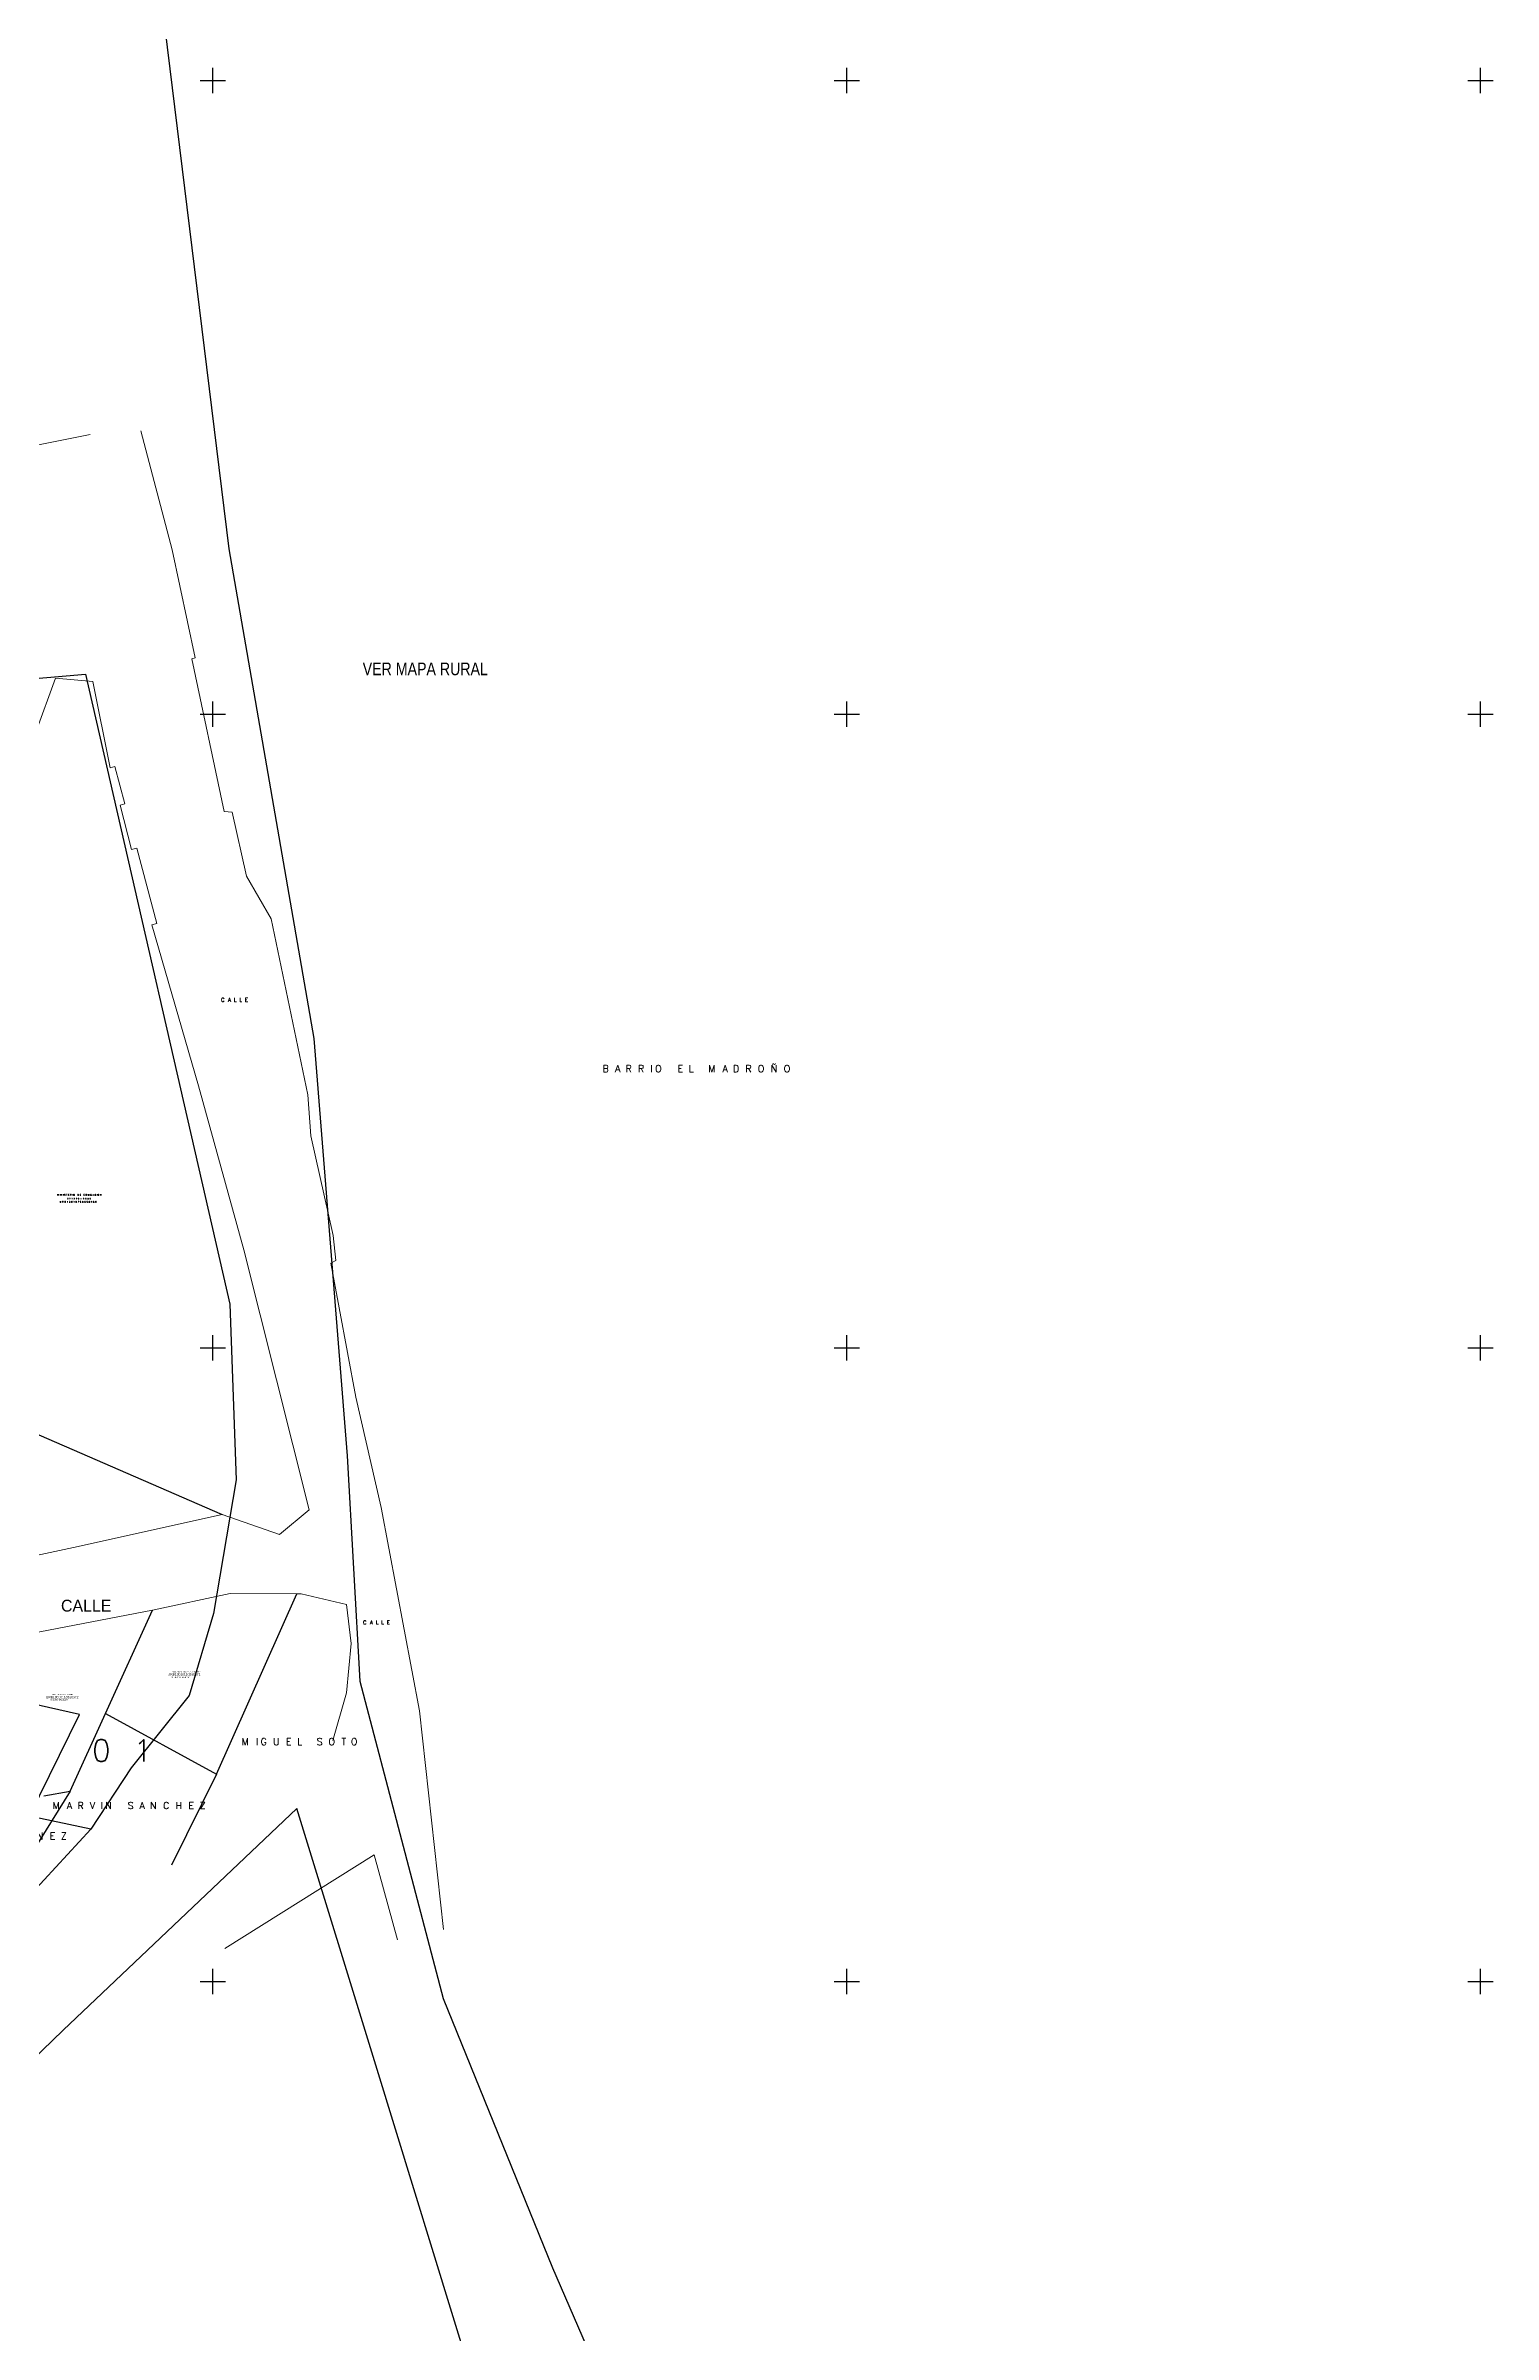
# Model space of a CAD drawing. Header units: metres. Extents: x 619047 to 657292, y 1301217 to 1319844.
# Drawn here: x 649165.1 to 649393.5, y 1317773.7 to 1318134.8 of the extents above; entities that cross this region are included whole.
import ezdxf
from ezdxf.enums import TextEntityAlignment as Align

# ---------------------------------------------------------------- set-up
doc = ezdxf.new("R2010")
doc.units = ezdxf.units.M
for name, color, linetype, lineweight in [('101', 3, 'Continuous', 0), ('1ER CEDULA', 7, 'Continuous', 0), ('1ER PROPIETARIO', 150, 'Continuous', 0), ('486', 7, 'Continuous', 0), ('4861', 7, 'Continuous', 0), ('CALLES', 7, 'Continuous', 0), ('COLINDANCIAS', 7, 'Continuous', 0), ('NumMZLote', 172, 'Continuous', 0)]:
    doc.layers.add(name, color=color, linetype=linetype, lineweight=lineweight)
for name, color, linetype in [('2', 1, 'Continuous'), ('42', 7, 'Continuous'), ('5', 7, 'Continuous'), ('7', 7, 'Continuous')]:
    doc.layers.add(name, color=color, linetype=linetype)
doc.styles.get("Standard").update_dxf_attribs({"font": 'arial.ttf'})
doc.styles.add('Style-ENGINEERING', font='ENGINEERING.shx')
doc.styles.add('Style-Txt', font='txt_____.ttf')

# ---------------------------------------------------------------- blocks, each defined once
blk = doc.blocks.new('COORD')
at = {"layer": '42', "color": 2, "linetype": 'Continuous'}
for p, q in [((-2, 0), (2, 0)), ((0, -2), (0, 2))]:
    blk.add_line(p, q, dxfattribs=at)

msp = doc.modelspace()

# ---------------------------------------------------------------- linework, layer by layer
at = {"layer": '2', "color": 1, "linetype": 'Continuous'}
msp.add_line((649128.98473, 1317806.45033), (649172.22473, 1317853.41633), dxfattribs=at)
for points in [[(649181.18673, 1318159.93533), (649194.03273, 1318055.45533), (649207.41673, 1317978.17033), (649212.68173, 1317912.33333), (649214.67673, 1317876.74633), (649227.83473, 1317826.65733), (649245.06573, 1317784.19033), (649259.25773, 1317751.38333), (649281.83173, 1317717.04233), (649302.13173, 1317694.14133), (649329.03873, 1317672.50233)], [(649142.56573, 1318155.66333), (649162.25373, 1318034.90733), (649171.40073, 1318035.65833), (649194.16073, 1317936.24833), (649195.14773, 1317908.54233), (649191.56873, 1317887.45133), (649187.74473, 1317874.49333), (649178.58573, 1317863.06733), (649172.22473, 1317853.41633)], [(649172.22473, 1317853.41633), (649162.57273, 1317855.46233), (649170.46473, 1317871.46533), (649150.14573, 1317876.06633), (649142.49873, 1317852.18333), (649114.75873, 1317807.99333), (649128.98473, 1317806.45033)], [(649232.09173, 1317767.68533), (649217.40673, 1317815.48733), (649204.74773, 1317856.67933), (649167.87173, 1317821.65033), (649127.94373, 1317783.06833), (649103.76873, 1317745.73533)]]:
    msp.add_lwpolyline(points, dxfattribs=at)
at = {"layer": '486', "color": 7, "linetype": 'Continuous', "lineweight": -3}
for points in [[(649155.52106, 1317919.31666), (649192.93173, 1317903.03533)], [(649174.53672, 1317871.62591), (649192.08573, 1317862.09233), (649204.72573, 1317890.54395)], [(649174.53672, 1317871.62591), (649181.97473, 1317887.96233)], [(649168.96339, 1317859.38498), (649174.53672, 1317871.62591)], [(649164.82824, 1317858.64978), (649168.96339, 1317859.38498)]]:
    msp.add_lwpolyline(points, dxfattribs=at)
at = {"layer": '4861', "color": 21, "linetype": 'Continuous', "lineweight": 13}
for points in [[(649160.47673, 1318017.99533), (649166.68973, 1318035.05533)], [(649166.68973, 1318035.05533), (649172.54273, 1318034.48833), (649175.27173, 1318020.87233)], [(649192.93173, 1317903.03533), (649201.99573, 1317899.88133), (649206.68473, 1317903.78333), (649196.35373, 1317944.81233), (649189.23973, 1317970.72033), (649181.87673, 1317996.10933), (649182.64973, 1317996.32533), (649179.47273, 1318008.19433), (649178.67073, 1318007.99133), (649176.84073, 1318014.99633), (649177.61673, 1318015.20333), (649176.02773, 1318021.11833), (649175.27173, 1318020.87233)], [(649139.52973, 1317891.43233), (649169.49573, 1317897.85233), (649192.93173, 1317903.03533)], [(649158.71573, 1317883.50933), (649181.97473, 1317887.96233)], [(649181.97473, 1317887.96233), (649194.21073, 1317890.56833), (649204.72573, 1317890.54395)]]:
    msp.add_lwpolyline(points, dxfattribs=at)
at = {"layer": 'CALLES', "color": 21, "linetype": 'Continuous', "lineweight": 13}
for points in [[(649156.00073, 1318070.31033), (649172.12873, 1318073.51133)], [(649180.10073, 1318074.09433), (649185.08873, 1318055.27233), (649188.69073, 1318038.24633), (649188.15573, 1318038.09633), (649193.26173, 1318013.97433), (649194.54573, 1318013.90833), (649196.78573, 1318003.81433), (649200.69273, 1317997.07633), (649206.49373, 1317969.28233), (649206.93273, 1317962.81333), (649210.45773, 1317947.07633), (649210.88773, 1317943.11733), (649210.09673, 1317942.70233), (649214.04473, 1317921.56333), (649218.05373, 1317904.16233)], [(649218.05373, 1317904.16233), (649224.09173, 1317872.06933)], [(649204.72573, 1317890.54395), (649205.42573, 1317890.54233)], [(649205.42573, 1317890.54233), (649212.58873, 1317888.85933), (649213.30773, 1317882.67733), (649212.59573, 1317874.89233), (649210.39373, 1317867.40933)], [(649224.09173, 1317872.06933), (649227.89573, 1317837.56833)], [(649220.60673, 1317835.95333), (649216.92973, 1317849.33333), (649193.36773, 1317834.57733)]]:
    msp.add_lwpolyline(points, dxfattribs=at)
at = {"layer": 'COLINDANCIAS', "color": 7, "linetype": 'Continuous', "lineweight": -3}
for points in [[(649168.96339, 1317859.38498), (649153.11873, 1317833.85333)], [(649192.08573, 1317862.09233), (649184.96073, 1317847.69733)]]:
    msp.add_lwpolyline(points, dxfattribs=at)

# ---------------------------------------------------------------- block references
at = {"layer": '5', "color": 2, "linetype": 'Continuous'}
for p in [(649191.48573, 1318129.34733), (649291.48573, 1318129.34733), (649391.48573, 1318129.34733), (649191.48573, 1318029.34733), (649291.48573, 1318029.34733), (649391.48573, 1318029.34733), (649191.48573, 1317929.34733), (649291.48573, 1317929.34733), (649391.48573, 1317929.34733), (649191.48573, 1317829.34733), (649291.48573, 1317829.34733), (649391.48573, 1317829.34733)]:
    msp.add_blockref('COORD', p, dxfattribs=at)

# ---------------------------------------------------------------- texts
at = {"layer": '101', "color": 6, "linetype": 'Continuous', "lineweight": 13, "style": 'Style-ENGINEERING'}
for s, p in [('URB13010110260571', (649184.4013, 1317877.64087)), ('URB13010110260572', (649165.15982, 1317874.03309))]:
    msp.add_text(s, height=0.375, dxfattribs=at).set_placement(p)
at = {"layer": '101', "linetype": 'Continuous', "lineweight": -3, "insert": (649170.32826, 1317952.37714), "char_height": 0.2, "attachment_point": 5, "line_spacing_factor": 1.1, "style": 'Style-Txt'}
msp.add_mtext('\\T2.010943;URB13010750550459', dxfattribs=at)
at = {"layer": '1ER CEDULA', "color": 3, "linetype": 'Continuous', "lineweight": 13, "style": 'Style-ENGINEERING'}
for s, p in [('201-071162-0001W', (649184.83576, 1317877.23196)), ('201-200445-0002X', (649165.82715, 1317873.67324))]:
    msp.add_text(s, height=0.24, dxfattribs=at).set_placement(p)
at = {"layer": '1ER CEDULA', "color": 140, "linetype": 'Continuous', "lineweight": -3, "insert": (649170.45277, 1317952.8982), "char_height": 0.2, "attachment_point": 5, "line_spacing_factor": 1.1, "style": 'Style-Txt'}
msp.add_mtext('\\T2.010943;271279-9555', dxfattribs=at)
at = {"layer": '1ER PROPIETARIO', "color": 140, "linetype": 'Continuous', "lineweight": -3, "attachment_point": 5}
for s, insert, char_height, line_spacing_factor, style in [('\\T2.010943;MINISTERIO DE EDUCACION', (649170.53851, 1317953.48181), 0.2, 1.1, 'Style-Txt'), ('\\H0.163840;MARIA ERNESTINA MERCADO BRIZUELA', (649187.29225, 1317878.22666), 0.16384, 0.75, 'Style-ENGINEERING'), ('\\H0.163840;FAUSTINO ALVARADO OBANDO', (649167.81722, 1317874.64491), 0.16384, 0.75, 'Style-ENGINEERING')]:
    msp.add_mtext(s, dxfattribs=dict(at, insert=insert, char_height=char_height, line_spacing_factor=line_spacing_factor, style=style))
at = {"layer": '7', "color": 7, "linetype": 'Continuous', "width": 0.8}
msp.add_text('VER MAPA RURAL', height=2, dxfattribs=at).set_placement((649225.00473, 1318036.49133), align=Align.MIDDLE)
at = {"layer": 'CALLES', "color": 7, "linetype": 'Continuous', "lineweight": -3, "style": 'Style-ENGINEERING'}
msp.add_text('CALLE', height=1.875, dxfattribs=at).set_placement((649167.53013, 1317887.73031))
at = {"layer": 'CALLES', "color": 140, "linetype": 'Continuous', "lineweight": -3, "char_height": 0.5971968, "attachment_point": 5, "line_spacing_factor": 1.1, "style": 'Style-Txt'}
for insert in [(649195.16165, 1317984.2689), (649217.54993, 1317886.02386)]:
    msp.add_mtext('\\T2.010943;CALLE', dxfattribs=dict(at, insert=insert))
at = {"layer": 'COLINDANCIAS', "color": 6, "lineweight": 40, "char_height": 1.08, "attachment_point": 5, "line_spacing_factor": 1.1, "style": 'Style-Txt'}
for s, insert in [('\\T2.010943;BARRIO EL MADROÑO', (649268.295, 1317973.39873)), ('\\T2.010943;MIGUEL SOTO', (649205.6818, 1317867.19678)), ('\\T2.010943;MARVIN SANCHEZ', (649178.75597, 1317857.12188)), ('\\T2.010943;ROSA MARTINEZ ', (649157.98206, 1317852.30733))]:
    msp.add_mtext(s, dxfattribs=dict(at, insert=insert))
at = {"layer": 'NumMZLote', "linetype": 'Continuous', "lineweight": -3, "insert": (649178.96488, 1317865.81208), "char_height": 3.456, "attachment_point": 5, "line_spacing_factor": 1.1, "style": 'Style-Txt'}
msp.add_mtext('\\T2.213131;01', dxfattribs=at)

doc.saveas('drawing.dxf')
